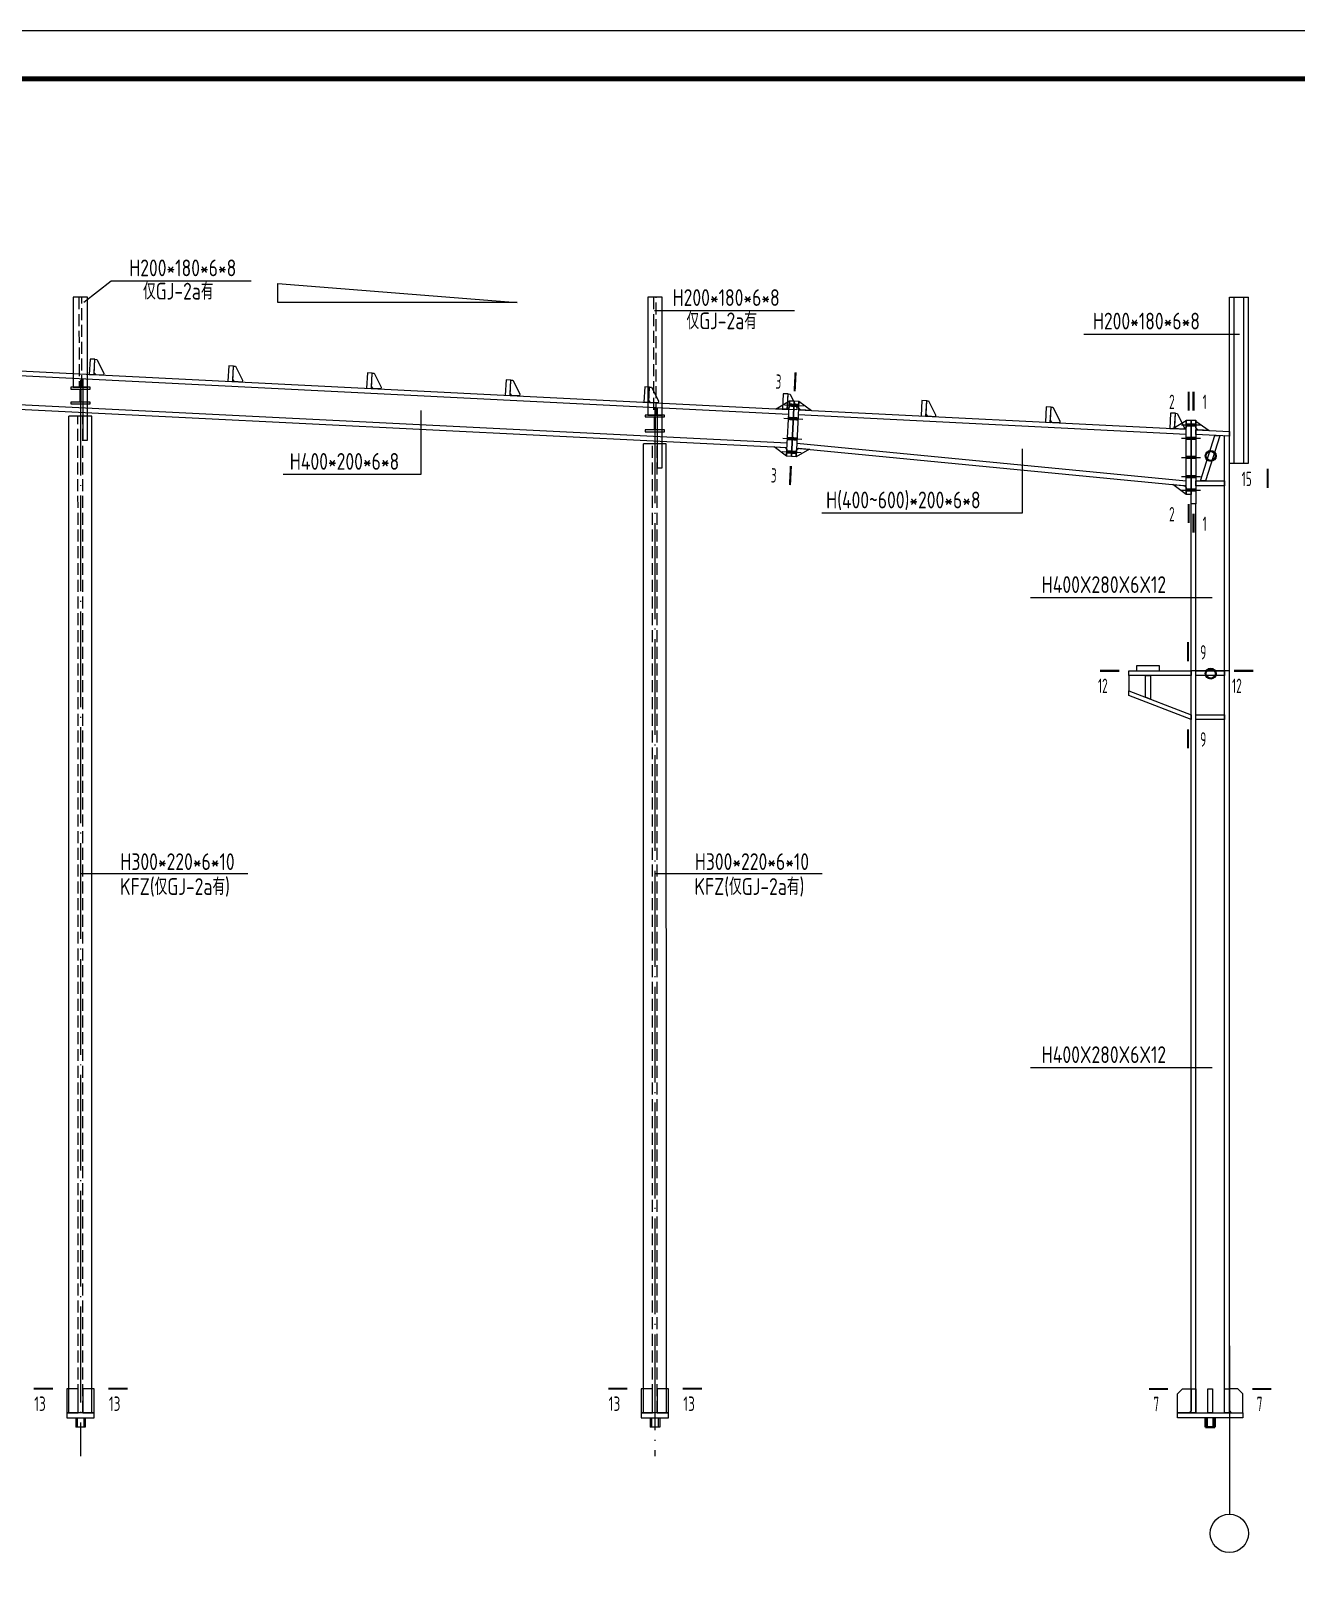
# Model space of a CAD drawing. Extents: x 8844666 to 9156203, y 1662182 to 2655606.
# Drawn here: x 8959981 to 8986407, y 1689208 to 1721582 of the extents above; entities that cross this region are included whole.
import ezdxf

# ---------------------------------------------------------------- set-up
doc = ezdxf.new("R2010")
doc.units = 0
doc.header["$LTSCALE"] = 1000
doc.header["$MEASUREMENT"] = 0
doc.linetypes.add('DASH', pattern=[0.35, 0.25, -0.1])
doc.linetypes.add('DOTE', pattern=[2.42, 2, -0.2, 0.02, -0.2])
for name, color, linetype in [('10', 7, 'CONTINUOUS'), ('114', 2, 'CONTINUOUS'), ('116', 1, 'CONTINUOUS'), ('12', 142, 'CONTINUOUS'), ('14', 142, 'CONTINUOUS'), ('DOTE', 8, 'DOTE'), ('PUB_DIM', 3, 'CONTINUOUS'), ('PUB_TITLE', 4, 'CONTINUOUS'), ('层10', 7, 'CONTINUOUS'), ('层116', 1, 'CONTINUOUS'), ('柱子', 142, 'CONTINUOUS'), ('标注文字', 3, 'CONTINUOUS')]:
    doc.layers.add(name, color=color, linetype=linetype)
doc.styles.add('TSSD_REIN', font='atssdeng.shx', dxfattribs={"width": 0.7, "bigfont": 'atssdchn.shx'})

msp = doc.modelspace()

# ---------------------------------------------------------------- linework, layer by layer
at = {"layer": '10', "color": 6, "elevation": -193.1}
msp.add_lwpolyline([(8970140.5, 1715909), (8965140.5, 1715909), (8965140.5, 1716309)], close=True, dxfattribs=at)
at = {"layer": '10', "const_width": 45}
for points in [[(8960038.4, 1693225.7), (8960438.4, 1693225.7)], [(8961997.7, 1693225.7), (8961597.7, 1693225.7)], [(8972038.4, 1693225.7), (8972438.4, 1693225.7)], [(8973997.7, 1693225.7), (8973597.7, 1693225.7)]]:
    msp.add_lwpolyline(points, dxfattribs=at)
at = {"layer": '114'}
for p, q in [((8975719.4, 1713774.6), (8976118.9, 1713754.7)), ((8975705.4, 1713495), (8976104.9, 1713475)), ((8984014.5, 1713354.8), (8984414.5, 1713354.8)), ((8975684.5, 1713075.5), (8976084, 1713055.5)), ((8984014.5, 1713074.6), (8984414.5, 1713074.6)), ((8975670.5, 1712795.8), (8976070, 1712775.9)), ((8984014.5, 1712674.6), (8984414.5, 1712674.6)), ((8984014.5, 1712274.3), (8984414.5, 1712274.3)), ((8984014.5, 1711993.8), (8984414.5, 1711993.8))]:
    msp.add_line(p, q, dxfattribs=at)
at = {"layer": '114', "color": 1, "const_width": 70}
for points in [[(8975805.3, 1713490), (8976005.1, 1713480)], [(8975819.3, 1713769.6), (8976019.1, 1713759.6)], [(8984114.5, 1713354.8), (8984314.5, 1713354.8)], [(8975784.3, 1713070.5), (8975984.1, 1713060.5)], [(8984114.5, 1713074.6), (8984314.5, 1713074.6)], [(8975770.4, 1712790.9), (8975970.1, 1712780.9)], [(8984114.5, 1712674.6), (8984314.5, 1712674.6)], [(8984114.5, 1712274.3), (8984314.5, 1712274.3)], [(8984114.5, 1711993.8), (8984314.5, 1711993.8)]]:
    msp.add_lwpolyline(points, dxfattribs=at)
at = {"layer": '116'}
for points in [[(8960914.6, 1692619.8), (8960914.6, 1692419.8)], [(8960944.6, 1692619.8), (8960944.6, 1692419.8)], [(8961084.6, 1692619.8), (8961084.6, 1692419.8)], [(8961114.6, 1692619.8), (8961114.6, 1692419.8)], [(8972914.6, 1692619.8), (8972914.6, 1692419.8)], [(8972944.6, 1692619.8), (8972944.6, 1692419.8)], [(8973084.6, 1692619.8), (8973084.6, 1692419.8)], [(8973114.6, 1692619.8), (8973114.6, 1692419.8)], [(8961114.6, 1692419.8), (8960914.6, 1692419.8)], [(8973114.6, 1692419.8), (8972914.6, 1692419.8)]]:
    msp.add_lwpolyline(points, dxfattribs=at)
at = {"layer": '12'}
for points in [[(8961215.3, 1714730.1), (8961199.3, 1714410.5)], [(8961315.2, 1714725.1), (8961215.3, 1714730.1)], [(8961299.2, 1714405.5), (8961315.2, 1714725.1)], [(8961501, 1714435.5), (8961499, 1714395.5), (8961339.2, 1714403.5), (8961301.2, 1714445.5), (8961315.2, 1714725.1), (8961355.1, 1714723.1), (8961501, 1714435.5)], [(8964111.7, 1714585.3), (8964095.7, 1714265.7)], [(8964211.6, 1714580.3), (8964111.7, 1714585.3)], [(8964195.6, 1714260.7), (8964211.6, 1714580.3)], [(8964397.3, 1714290.7), (8964395.3, 1714250.7), (8964235.5, 1714258.7), (8964197.6, 1714300.7), (8964211.6, 1714580.3), (8964251.5, 1714578.3), (8964397.3, 1714290.7)], [(8961199.3, 1714410.5), (8961299.2, 1714405.5)], [(8964095.7, 1714265.7), (8964195.6, 1714260.7)], [(8967008.1, 1714440.5), (8966992.1, 1714120.9)], [(8967108, 1714435.5), (8967008.1, 1714440.5)], [(8967092, 1714115.9), (8967108, 1714435.5)], [(8967293.7, 1714145.8), (8967291.7, 1714105.9), (8967131.9, 1714113.9), (8967094, 1714155.8), (8967108, 1714435.5), (8967147.9, 1714433.5), (8967293.7, 1714145.8)], [(8969904.5, 1714295.7), (8969888.5, 1713976.1)], [(8970004.3, 1714290.7), (8969904.5, 1714295.7)], [(8969988.4, 1713971.1), (8970004.3, 1714290.7)], [(8970190.1, 1714001), (8970188.1, 1713961.1), (8970028.3, 1713969.1), (8969990.3, 1714011), (8970004.3, 1714290.7), (8970044.3, 1714288.7), (8970190.1, 1714001)], [(8966992.1, 1714120.9), (8967092, 1714115.9)], [(8969888.5, 1713976.1), (8969988.4, 1713971.1)], [(8972800.8, 1714150.8), (8972784.9, 1713831.2)], [(8972900.7, 1714145.8), (8972800.8, 1714150.8)], [(8972884.7, 1713826.3), (8972900.7, 1714145.8)], [(8973086.5, 1713856.2), (8973084.5, 1713816.3), (8972924.7, 1713824.2), (8972886.7, 1713866.2), (8972900.7, 1714145.8), (8972940.7, 1714143.9), (8973086.5, 1713856.2)], [(8975697.2, 1714006), (8975681.2, 1713686.4)], [(8975797.1, 1714001), (8975697.2, 1714006)], [(8975781.1, 1713681.4), (8975797.1, 1714001)], [(8975982.9, 1713711.4), (8975980.9, 1713671.4), (8975821.1, 1713679.4), (8975783.1, 1713721.4), (8975797.1, 1714001), (8975837, 1713999), (8975982.9, 1713711.4)], [(8978593.6, 1713861.2), (8978577.6, 1713541.6)], [(8978693.5, 1713856.2), (8978593.6, 1713861.2)], [(8978677.5, 1713536.6), (8978693.5, 1713856.2)], [(8978879.2, 1713566.6), (8978877.3, 1713526.6), (8978717.5, 1713534.6), (8978679.5, 1713576.6), (8978693.5, 1713856.2), (8978733.4, 1713854.2), (8978879.2, 1713566.6)], [(8972784.9, 1713831.2), (8972884.7, 1713826.3)], [(8975681.2, 1713686.4), (8975781.1, 1713681.4)], [(8978577.6, 1713541.6), (8978677.5, 1713536.6)], [(8981190.4, 1713731.4), (8981174.4, 1713411.8)], [(8981290.2, 1713726.4), (8981190.4, 1713731.4)], [(8981274.3, 1713406.8), (8981290.2, 1713726.4)], [(8981476, 1713436.7), (8981474, 1713396.8), (8981314.2, 1713404.8), (8981276.3, 1713446.7), (8981290.2, 1713726.4), (8981330.2, 1713724.4), (8981476, 1713436.7)], [(8983787.1, 1713601.5), (8983771.1, 1713281.9)], [(8983887, 1713596.5), (8983787.1, 1713601.5)], [(8983871, 1713276.9), (8983887, 1713596.5)], [(8984072.8, 1713306.9), (8984070.8, 1713266.9), (8983911, 1713274.9), (8983873, 1713316.9), (8983887, 1713596.5), (8983926.9, 1713594.5), (8984072.8, 1713306.9)], [(8981174.4, 1713411.8), (8981274.3, 1713406.8)], [(8983771.1, 1713281.9), (8983871, 1713276.9)]]:
    msp.add_lwpolyline(points, dxfattribs=at)
at = {"layer": '14'}
for p, q in [((8960964.6, 1693219.8), (8960728.6, 1693219.8)), ((8960728.6, 1693219.8), (8960728.6, 1692719.8)), ((8960964.6, 1692719.8), (8960964.6, 1693219.8)), ((8961300.6, 1693219.8), (8961064.6, 1693219.8)), ((8961064.6, 1693219.8), (8961064.6, 1692719.8)), ((8961300.6, 1692719.8), (8961300.6, 1693219.8)), ((8972964.6, 1693219.8), (8972728.6, 1693219.8)), ((8972728.6, 1693219.8), (8972728.6, 1692719.8)), ((8972964.6, 1692719.8), (8972964.6, 1693219.8)), ((8973300.6, 1693219.8), (8973064.6, 1693219.8)), ((8973064.6, 1693219.8), (8973064.6, 1692719.8)), ((8973300.6, 1692719.8), (8973300.6, 1693219.8)), ((8960728.6, 1692719.8), (8960728.6, 1692619.8)), ((8960728.6, 1692719.8), (8960964.6, 1692719.8)), ((8961300.6, 1692719.8), (8960728.6, 1692719.8)), ((8960728.6, 1692619.8), (8961300.6, 1692619.8)), ((8961064.6, 1692719.8), (8961300.6, 1692719.8)), ((8961300.6, 1692619.8), (8961300.6, 1692719.8)), ((8972728.6, 1692719.8), (8972728.6, 1692619.8)), ((8972728.6, 1692719.8), (8972964.6, 1692719.8)), ((8973300.6, 1692719.8), (8972728.6, 1692719.8)), ((8972728.6, 1692619.8), (8973300.6, 1692619.8)), ((8973064.6, 1692719.8), (8973300.6, 1692719.8)), ((8973300.6, 1692619.8), (8973300.6, 1692719.8))]:
    msp.add_line(p, q, dxfattribs=at)
for points in [[(8975545.2, 1713693.2), (8975823.8, 1713859.5)], [(8975765.9, 1712701), (8975823.8, 1713859.5)], [(8975823.8, 1713859.5), (8975816.8, 1713719.7)], [(8975823.8, 1713859.5), (8975923.7, 1713854.5)], [(8975923.7, 1713854.5), (8975865.7, 1712696)], [(8975865.7, 1712696), (8975923.7, 1713854.5)], [(8975923.7, 1713854.5), (8976023.6, 1713849.5)], [(8976023.6, 1713849.5), (8975965.6, 1712691)], [(8976016.6, 1713709.7), (8976023.6, 1713849.5)], [(8976023.6, 1713849.5), (8976284.2, 1713656.3)], [(8975774.9, 1713681.7), (8975545.2, 1713693.2)], [(8975816.8, 1713719.7), (8975774.9, 1713681.7)], [(8976054.5, 1713667.7), (8976016.6, 1713709.7)], [(8976284.2, 1713656.3), (8976054.5, 1713667.7)], [(8983834.9, 1713278.7), (8984114.5, 1713444.8)], [(8984074.6, 1713266.8), (8983834.9, 1713278.7)], [(8984114.5, 1713304.8), (8984074.6, 1713266.8)], [(8984114.5, 1711903.8), (8984114.5, 1713451)], [(8984114.5, 1713451), (8984214.5, 1713451)], [(8984114.5, 1713444.8), (8984114.5, 1713304.8)], [(8984214.5, 1711703.8), (8984214.5, 1713451)], [(8984214.5, 1713451), (8984314.5, 1713451)], [(8984214.5, 1713451), (8984214.5, 1711903.8)], [(8984314.5, 1713451), (8984314.5, 1711703.8)], [(8984314.5, 1713294.8), (8984314.5, 1713434.8)], [(8984314.5, 1713434.8), (8984594.2, 1713240.8)], [(8984354.5, 1713252.8), (8984314.5, 1713294.8)], [(8984314.5, 1713254.8), (8985014.6, 1713219.8)], [(8984314.5, 1713154.6), (8984314.5, 1713254.8)], [(8984594.2, 1713240.8), (8984354.5, 1713252.8)], [(8985014.6, 1713219.8), (8985014.6, 1713119.6)], [(8975765.9, 1712701), (8975505.2, 1712894.2)], [(8975505.2, 1712894.2), (8975734.9, 1712882.7)], [(8975734.9, 1712882.7), (8975772.9, 1712840.8)], [(8985014.6, 1713119.6), (8984314.5, 1713154.6)], [(8984414.5, 1712184), (8984714.8, 1713134.6)], [(8984814.7, 1713129.6), (8984514.5, 1712184)], [(8984714.8, 1713134.6), (8984814.7, 1713129.6)], [(8975772.9, 1712840.8), (8975765.9, 1712701)], [(8975865.7, 1712696), (8975765.9, 1712701)], [(8975965.6, 1712691), (8975865.7, 1712696)], [(8976243.4, 1712844.8), (8975965.6, 1712691)], [(8975965.6, 1712691), (8975972.6, 1712830.8)], [(8975972.6, 1712830.8), (8976014.4, 1712866.9)], [(8976014.4, 1712866.9), (8976243.4, 1712844.8)], [(8984114.5, 1711903.8), (8983835.8, 1712110.7)], [(8983835.8, 1712110.7), (8984074.7, 1712087.7)], [(8984074.7, 1712087.7), (8984114.5, 1712043.8)], [(8984114.5, 1712043.8), (8984114.5, 1711903.8)], [(8984214.5, 1711903.8), (8984114.5, 1711903.8)], [(8984314.5, 1712184), (8984914.6, 1712184)], [(8984314.5, 1712084), (8984314.5, 1712184)], [(8984914.6, 1712084), (8984314.5, 1712084)], [(8984514.5, 1712184), (8984414.5, 1712184)], [(8984914.6, 1712184), (8984914.6, 1712084)], [(8984314.5, 1711703.8), (8984214.5, 1711703.8)], [(8982914.6, 1708219.8), (8984214.6, 1708219.8)], [(8982914.6, 1708119.8), (8982914.6, 1708219.8)], [(8984214.6, 1708119.8), (8982914.6, 1708119.8)], [(8982914.6, 1708119.8), (8982914.6, 1707799.8)], [(8984214.6, 1708119.8), (8982914.6, 1708119.8)], [(8983554.6, 1708319.8), (8983074.6, 1708319.8)], [(8983074.6, 1708319.8), (8983074.6, 1708219.8)], [(8983074.6, 1708219.8), (8983554.6, 1708219.8)], [(8983264.6, 1707665.1), (8983264.6, 1708119.8)], [(8983264.6, 1708119.8), (8983364.6, 1708119.8)], [(8983364.6, 1708119.8), (8983364.6, 1707626.7)], [(8983554.6, 1708219.8), (8983554.6, 1708319.8)], [(8984214.6, 1708219.8), (8984214.6, 1708119.8)], [(8984214.6, 1707299.8), (8984214.6, 1708119.8)], [(8984314.6, 1708219.8), (8984914.6, 1708219.8)], [(8984314.6, 1708119.8), (8984314.6, 1708219.8)], [(8984914.6, 1708119.8), (8984314.6, 1708119.8)], [(8984914.6, 1708219.8), (8984914.6, 1708119.8)], [(8982914.6, 1707799.8), (8984214.6, 1707299.8)], [(8982914.6, 1707799.8), (8984214.6, 1707299.8)], [(8982914.6, 1707699.8), (8982914.6, 1707799.8)], [(8984214.6, 1707199.8), (8982914.6, 1707699.8)], [(8983364.6, 1707626.7), (8983264.6, 1707665.1)], [(8984214.6, 1707299.8), (8984214.6, 1707199.8)], [(8984314.6, 1707299.8), (8984914.6, 1707299.8)], [(8984314.6, 1707199.8), (8984314.6, 1707299.8)], [(8984914.6, 1707199.8), (8984314.6, 1707199.8)], [(8984914.6, 1707299.8), (8984914.6, 1707199.8)], [(8983934.6, 1693119.8), (8984034.6, 1693219.8)], [(8984034.6, 1693219.8), (8984214.6, 1693219.8)], [(8984214.6, 1693219.8), (8984214.6, 1692759.8)], [(8984214.6, 1692719.8), (8984214.6, 1693219.8)], [(8984214.6, 1693219.8), (8984314.6, 1693219.8)], [(8984314.6, 1693219.8), (8984314.6, 1692719.8)], [(8984564.6, 1692719.8), (8984564.6, 1693219.8)], [(8984564.6, 1693219.8), (8984664.6, 1693219.8)], [(8984664.6, 1693219.8), (8984664.6, 1692719.8)], [(8984914.6, 1692719.8), (8984914.6, 1693219.8)], [(8984914.6, 1693219.8), (8985014.6, 1693219.8)], [(8985014.6, 1693219.8), (8985014.6, 1692759.8)], [(8985194.6, 1693219.8), (8985014.6, 1693219.8)], [(8985014.6, 1693219.8), (8985014.6, 1692719.8)], [(8985294.6, 1693119.8), (8985194.6, 1693219.8)], [(8983934.6, 1692719.8), (8983934.6, 1693119.8)], [(8985294.6, 1692719.8), (8985294.6, 1693119.8)], [(8983934.6, 1692619.8), (8983934.6, 1692719.8)], [(8983934.6, 1692719.8), (8985294.6, 1692719.8)], [(8984174.6, 1692719.8), (8983934.6, 1692719.8)], [(8985294.6, 1692619.8), (8983934.6, 1692619.8)], [(8984214.6, 1692759.8), (8984174.6, 1692719.8)], [(8984314.6, 1692719.8), (8984214.6, 1692719.8)], [(8984664.6, 1692719.8), (8984564.6, 1692719.8)], [(8985014.6, 1692719.8), (8984914.6, 1692719.8)], [(8985014.6, 1692759.8), (8985054.6, 1692719.8)], [(8985054.6, 1692719.8), (8985294.6, 1692719.8)], [(8985294.6, 1692719.8), (8985294.6, 1692619.8)]]:
    msp.add_lwpolyline(points, dxfattribs=at)
for centre, radius in [((8984627.1, 1712707.5), 114), ((8984627.1, 1712707.5), 94), ((8984627.1, 1708160.6), 114), ((8984627.1, 1708160.6), 94)]:
    msp.add_circle(centre, radius, dxfattribs=at)
at = {"layer": 'DOTE'}
for points in [[(8961014.2, 1714299.4), (8961014.6, 1691813.6)], [(8973014.2, 1713719.3), (8973014.6, 1691814.8)]]:
    msp.add_lwpolyline(points, dxfattribs=at)
at = {"layer": 'PUB_DIM'}
msp.add_line((8985014.6, 1694119.8), (8985014.6, 1690602.4), dxfattribs=at)
msp.add_circle((8985014.6, 1690202.4), 400, dxfattribs=at)
at = {"layer": 'PUB_TITLE'}
msp.add_lwpolyline([(8903902.8, 1662181.8), (9009002.8, 1662181.8), (9009002.8, 1721581.8), (8903902.8, 1721581.8)], close=True, dxfattribs=at)
at = {"layer": 'PUB_TITLE', "const_width": 100}
msp.add_lwpolyline([(8906402.8, 1663181.8), (9008002.8, 1663181.8), (9008002.8, 1720581.8), (8906402.8, 1720581.8)], close=True, dxfattribs=at)
at = {"layer": '层10', "const_width": 45}
for points in [[(8975953.6, 1714453.8), (8975933.7, 1714054.3)], [(8984164.5, 1714051), (8984164.5, 1713651)], [(8984264.5, 1714051), (8984264.5, 1713651)], [(8975835.8, 1712096.7), (8975855.8, 1712496.2)], [(8985814.6, 1712039.8), (8985814.6, 1712439.8)], [(8985814.6, 1712039.8), (8985814.6, 1712439.8)], [(8984164.5, 1711303.8), (8984164.5, 1711703.8)], [(8984264.5, 1711103.8), (8984264.5, 1711503.8)], [(8984152.4, 1708819.8), (8984152.4, 1708419.8)], [(8982314.6, 1708219.8), (8982714.6, 1708219.8)], [(8985514.6, 1708219.8), (8985114.6, 1708219.8)], [(8984152.4, 1706599.8), (8984152.4, 1706999.8)], [(8983334.6, 1693219.8), (8983734.6, 1693219.8)], [(8985894.6, 1693219.8), (8985494.6, 1693219.8)]]:
    msp.add_lwpolyline(points, dxfattribs=at)
at = {"layer": '层116', "const_width": 45}
for points in [[(8984514.6, 1692619.8), (8984514.6, 1692419.8)], [(8984544.6, 1692619.8), (8984544.6, 1692419.8)], [(8984684.6, 1692619.8), (8984684.6, 1692419.8)], [(8984714.6, 1692619.8), (8984714.6, 1692419.8)], [(8984514.6, 1692419.8), (8984714.6, 1692419.8)]]:
    msp.add_lwpolyline(points, dxfattribs=at)
at = {"layer": '柱子'}
for p, q in [((8960774.6, 1692719.8, -200), (8960773, 1713538.4, -200)), ((8961253, 1713538.4, -200), (8960773, 1713538.4, -200)), ((8961254.6, 1692719.8, -200), (8961253, 1713538.4, -200)), ((8972774.6, 1692719.8, -200), (8972773, 1712957.1, -200)), ((8973253, 1712957.1, -200), (8972773, 1712957.1, -200)), ((8973254.6, 1692719.8, -200), (8973253, 1712957.1, -200))]:
    msp.add_line(p, q, dxfattribs=at)
at = {"layer": '柱子', "linetype": 'DASH'}
for p, q in [((8960964.6, 1692719.8, -200), (8960963, 1713538.4, -200)), ((8961064.6, 1692719.8, -200), (8961063, 1713538.4, -200)), ((8972964.6, 1692719.8, -200), (8972963, 1712957.1, -200)), ((8973064.6, 1692719.8, -200), (8973063, 1712957.1, -200))]:
    msp.add_line(p, q, dxfattribs=at)
at = {"layer": '柱子'}
for points in [[(8960863.9, 1716019.8), (8960864.2, 1714141.7), (8961164.2, 1714141.7), (8961163.9, 1716019.8), (8960863.9, 1716019.8), (8960863.9, 1716019.8), (8960863.9, 1716019.8)], [(8972863.9, 1716019.8), (8972864.2, 1713560.4), (8973164.2, 1713560.4), (8973163.9, 1716019.8), (8972863.9, 1716019.8), (8972863.9, 1716019.8), (8972863.9, 1716019.8)], [(8985014.6, 1712555.7), (8985014.6, 1716019.8)], [(8985014.6, 1716019.8), (8985114.6, 1716019.8)], [(8985014.6, 1716019.8), (8985414.6, 1716019.8)], [(8985114.6, 1712555.7), (8985114.6, 1716019.8)], [(8985314.6, 1712555.7), (8985314.6, 1716019.8)], [(8985314.6, 1716019.8), (8985414.6, 1716019.8)], [(8985414.6, 1712555.7), (8985414.6, 1716019.8)], [(8958214.3, 1714559.8), (8975814.8, 1713679.7)], [(8958209.3, 1714459.9), (8975809.8, 1713579.9)], [(8958179.4, 1713860.6), (8975779.9, 1712980.6)], [(8958174.4, 1713760.8), (8975774.9, 1712880.7)], [(8976009.6, 1713569.9), (8984114.5, 1713164.6)], [(8976014.6, 1713669.8), (8984114.5, 1713264.8)], [(8975979.6, 1712970.7), (8984114.5, 1712184.3)], [(8984914.6, 1708219.8), (8984914.6, 1713124.6)], [(8985014.6, 1713119.6), (8984914.6, 1713124.6)], [(8985014.6, 1708219.8), (8985014.6, 1713119.6)], [(8975974.6, 1712870.8), (8984114.5, 1712083.8)], [(8985014.6, 1712555.7), (8985414.6, 1712555.7)], [(8984214.5, 1708219.8), (8984214.6, 1711703.8)], [(8984314.5, 1711703.8), (8984214.6, 1711703.8)], [(8984314.6, 1708219.8), (8984314.5, 1711703.8)], [(8984214.6, 1692719.8), (8984214.6, 1708219.8)], [(8984314.6, 1708219.8), (8984214.6, 1708219.8)], [(8984314.6, 1692719.8), (8984314.6, 1708219.8)], [(8984914.6, 1708219.8), (8984314.6, 1708219.8)], [(8984914.6, 1692719.8), (8984914.6, 1708219.8)], [(8985014.6, 1708219.8), (8984914.6, 1708219.8)], [(8985014.6, 1692719.8), (8985014.6, 1708219.8)]]:
    msp.add_lwpolyline(points, dxfattribs=at)
at = {"layer": '柱子', "linetype": 'DASH'}
for points in [[(8960983.9, 1716019.8), (8960984.2, 1714141.7), (8961044.2, 1714141.7), (8961043.9, 1716019.8)], [(8972983.9, 1716019.8), (8972984.2, 1713560.4), (8973044.2, 1713560.4), (8973043.9, 1716019.8)]]:
    msp.add_lwpolyline(points, close=True, dxfattribs=at)
at = {"layer": '柱子', "elevation": -200}
for points in [[(8961063, 1714317.2), (8961063, 1713038.5), (8961163, 1713038.5), (8961163, 1714312.2)], [(8973063, 1713717.2), (8973063, 1712457.2), (8973163, 1712457.2), (8973163, 1713712.2)]]:
    msp.add_lwpolyline(points, dxfattribs=at)
at = {"layer": '柱子'}
for points in [[(8961214.2, 1714141.7), (8960814.2, 1714141.7), (8960814.2, 1714101.7), (8960998.2, 1714101.7), (8960998.2, 1713831.7), (8960814.2, 1713831.7), (8960814.2, 1713791.7), (8961214.2, 1713791.7), (8961214.2, 1713831.7), (8961030.2, 1713831.7), (8961030.2, 1714101.7), (8961214.2, 1714101.7)], [(8973214.2, 1713560.4), (8972814.2, 1713560.4), (8972814.2, 1713520.4), (8972998.2, 1713520.4), (8972998.2, 1713250.4), (8972814.2, 1713250.4), (8972814.2, 1713210.4), (8973214.2, 1713210.4), (8973214.2, 1713250.4), (8973030.2, 1713250.4), (8973030.2, 1713520.4), (8973214.2, 1713520.4)]]:
    msp.add_lwpolyline(points, close=True, dxfattribs=at)
at = {"layer": '标注文字', "linetype": 'ByBlock'}
for p, q in [((8961654.7, 1716360.2), (8961083, 1715913)), ((8964580, 1716360.2), (8961654.7, 1716360.2)), ((8975932.3, 1715740.5), (8973007, 1715740.5)), ((8981972.3, 1715249.3), (8985229.8, 1715249.3))]:
    msp.add_line(p, q, dxfattribs=at)
at = {"layer": '标注文字'}
for p, q in [((8984652.6, 1709745.7, 200), (8980859.2, 1709745.7, 200)), ((8961013.3, 1703982.3), (8964511.6, 1703982.3)), ((8973013.2, 1703983.3), (8976511.5, 1703983.3)), ((8984652.6, 1699927.8, 200), (8980859.2, 1699927.8, 200))]:
    msp.add_line(p, q, dxfattribs=at)
at = {"layer": '标注文字', "elevation": 200}
for points in [[(8968126, 1713657.6), (8968126, 1712318.4), (8965250.5, 1712318.4)], [(8980686.8, 1712852), (8980686.8, 1711512.8), (8976503, 1711512.8)]]:
    msp.add_lwpolyline(points, dxfattribs=at)

# ---------------------------------------------------------------- texts
at = {"layer": '10', "style": 'TSSD_REIN', "width": 0.7}
for p in [(8960049, 1692761.2), (8961608.3, 1692761.2), (8972049, 1692761.2), (8973608.3, 1692761.2)]:
    msp.add_text('13', height=300, dxfattribs=at).set_placement(p)
at = {"layer": '层10', "style": 'TSSD_REIN', "width": 0.6}
for p in [(8975527.9, 1714110.1), (8975430.1, 1712152.6)]:
    msp.add_text('3', height=300, rotation=357.13824, dxfattribs=at).set_placement(p)
for s, p in [('2', (8983756.5, 1713686.5)), ('1', (8984456.5, 1713686.5)), ('15', (8985271.6, 1712075.3)), ('15', (8985271.6, 1712075.3)), ('2', (8983756.5, 1711339.3)), ('1', (8984456.5, 1711139.3)), ('9', (8984406.6, 1708455.3)), ('12', (8982271.6, 1707755.3)), ('12', (8985071.6, 1707755.3)), ('9', (8984406.6, 1706635.3)), ('7', (8983426.6, 1692755.3)), ('7', (8985586.6, 1692755.3))]:
    msp.add_text(s, height=300, dxfattribs=at).set_placement(p)
at = {"layer": '标注文字', "linetype": 'ByBlock', "style": 'TSSD_REIN', "width": 0.8}
for s, p in [('H200*180*6*8', (8962032.1, 1716459.1, 502)), ('仅GJ-2a有', (8962321.9, 1715973.1, 102)), ('H200*180*6*8', (8973384.4, 1715839.3, 502)), ('仅GJ-2a有', (8973674.2, 1715353.3, 102)), ('H200*180*6*8', (8982162.9, 1715348.2, 502)), ('H400*200*6*8', (8965387.5, 1712417.2, 702)), ('H(400~600)*200*6*8', (8976591.4, 1711611.6, 702)), ('H400X280X6X12', (8981096, 1709844.5, 702)), ('H300*220*6*10', (8961848, 1704057.5, 102)), ('H300*220*6*10', (8973848, 1704058.6, 102)), ('KFZ(仅GJ-2a有)', (8961840.5, 1703537.5, 102)), ('KFZ(仅GJ-2a有)', (8973840.5, 1703538.5, 102)), ('H400X280X6X12', (8981096, 1700026.6, 702))]:
    msp.add_text(s, height=350, dxfattribs=at).set_placement(p)

doc.saveas('drawing.dxf')
